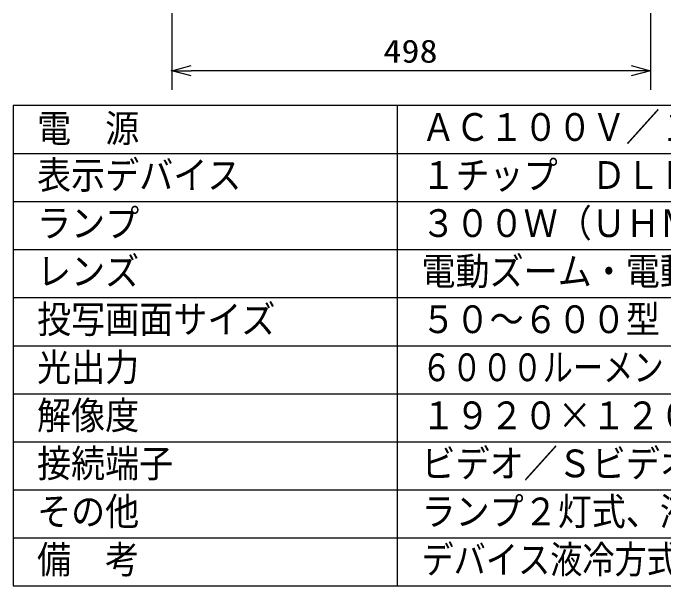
# Model space of a CAD drawing. Units: millimetres, scale not verified. Extents: x -63 to 64, y -57 to 57.
# Drawn here: x -62.5 to 5.1, y -56.5 to 3.1 of the extents above; entities that cross this region are included whole.
import ezdxf
from ezdxf.enums import TextEntityAlignment as Align

# ---------------------------------------------------------------- set-up
doc = ezdxf.new("R2010")
doc.units = ezdxf.units.MM
doc.header["$LTSCALE"] = 0.190236
doc.header["$PDMODE"] = 32
doc.header["$PDSIZE"] = 0.0951
for name, color, linetype in [('0-0_MOJI1', 2, 'Continuous'), ('0-2_WAKU', 1, 'Continuous'), ('0-4_S1', 1, 'Continuous'), ('0-6_SUNPO', 3, 'Continuous'), ('0-7_Defpoints', 7, 'Continuous')]:
    doc.layers.add(name, color=color, linetype=linetype)
doc.styles.add('ＭＳ ゴシック', font='')
doc.styles.get('ＭＳ ゴシック').set_extended_font_data('MS Gothic')

# ---------------------------------------------------------------- blocks, each defined once
blk = doc.blocks.new('_OPEN30')
at = {"layer": '0-4_S1', "color": 7}
blk.add_line((0, 0), (-1, 0), dxfattribs=at)
blk.add_lwpolyline([(-1, 0.26795), (0, 0), (-1, -0.26795)], dxfattribs=at)

msp = doc.modelspace()

# ---------------------------------------------------------------- linework, layer by layer
at = {"layer": '0-2_WAKU', "color": 4}
for p, q in [((62.5001, -6.5), (-62.5001, -6.5)), ((-62.5001, -6.5), (-62.5001, -56.5001)), ((-22.5, -56.5001), (-22.5, -6.5)), ((-62.5001, -56.5001), (62.5001, -56.5001))]:
    msp.add_line(p, q, dxfattribs=at)
at = {"layer": '0-2_WAKU'}
for p, q in [((-62.5001, -11.5), (62.5001, -11.5)), ((-62.5001, -16.5), (62.5001, -16.5)), ((-62.5001, -21.5), (62.5001, -21.5)), ((-62.5001, -26.5), (62.5001, -26.5)), ((-62.5001, -31.5001), (62.5001, -31.5001)), ((-62.5001, -36.5001), (62.5001, -36.5001)), ((-62.5001, -41.5001), (62.5001, -41.5001)), ((-62.5001, -46.5001), (62.5001, -46.5001)), ((-62.5001, -51.5001), (62.5001, -51.5001))]:
    msp.add_line(p, q, dxfattribs=at)
at = {"layer": '0-6_SUNPO'}
for p, q in [((-45.9773, 3.1166), (-45.9773, -4.8834)), ((3.8228, 3.1166), (3.8228, -4.8834)), ((1.8228, -2.8834), (-43.9773, -2.8834))]:
    msp.add_line(p, q, dxfattribs=at)
at = {"layer": '0-7_Defpoints'}
msp.add_point((-45.9773, -2.8834), dxfattribs=at)

# ---------------------------------------------------------------- block references
at = {"layer": '0-6_SUNPO', "xscale": 2, "yscale": 2, "rotation": 180}
msp.add_blockref('_OPEN30', (-45.9773, -2.8834), dxfattribs=at)
at = {"layer": '0-6_SUNPO', "xscale": 2, "yscale": 2}
msp.add_blockref('_OPEN30', (3.8228, -2.8834), dxfattribs=at)

# ---------------------------------------------------------------- texts
at = {"layer": '0-0_MOJI1', "style": 'ＭＳ ゴシック'}
for s, width, p in [('電\u3000源', 0.9, (-60.0001, -11.1871)), ('ＡＣ１００Ｖ／１０Ａ\u3000５０／６０Ｈｚ', 0.9, (-20, -11.0551)), ('表示デバイス', 0.9, (-60.0001, -16.0551)), ('１チップ\u3000ＤＬＰ方式', 0.9, (-20, -16.0551)), ('３００Ｗ（ＵＨＭランプ\u3000２灯式）\u3000', 0.9, (-20, -21.0552)), ('ランプ', 0.9, (-60.0001, -21.0552)), ('レンズ', 0.9, (-60.0001, -26.0552)), ('電動ズーム・電動フォーカスレンズ', 0.9, (-20, -26.0552)), ('投写画面サイズ', 0.9, (-60.0001, -31.0552)), ('５０～６００型（アスペクト比１６：１０）', 0.9, (-20, -31.0552)), ('光出力', 0.9, (-60.0001, -36.0552)), ('６０００ルーメン（ランプ２灯、ハイモード時）', 0.8, (-20, -36.0552)), ('解像度', 0.9, (-60.0001, -41.0552)), ('１９２０×１２００ドット（ＲＧＢ信号時）', 0.9, (-20, -41.0552)), ('接続端子', 0.9, (-60.0001, -46.0552)), ('ビデオ／Ｓビデオ、ＲＧＢ、ＤＶＩ－Ｄ、ＬＡＮ', 0.9, (-20, -46.0552)), ('その他', 0.9, (-60.0001, -51.0552)), ('ランプ２灯式、液冷方式、ＡＣＦ搭載', 0.9, (-20, -51.0552)), ('備\u3000考', 0.9, (-60.0001, -56.0552)), ('デバイス液冷方式、オートクリーニングフィルター搭載', 0.85, (-20, -56.0552))]:
    msp.add_text(s, height=2.887, dxfattribs=dict(at, width=width)).set_placement(p, align=Align.BOTTOM_LEFT)
at = {"layer": '0-6_SUNPO', "style": 'ＭＳ ゴシック', "width": 1.15}
msp.add_text('498', height=2.406, dxfattribs=at).set_placement((-23.9644, -2.7738), align=Align.BOTTOM_LEFT)

doc.saveas('drawing.dxf')
